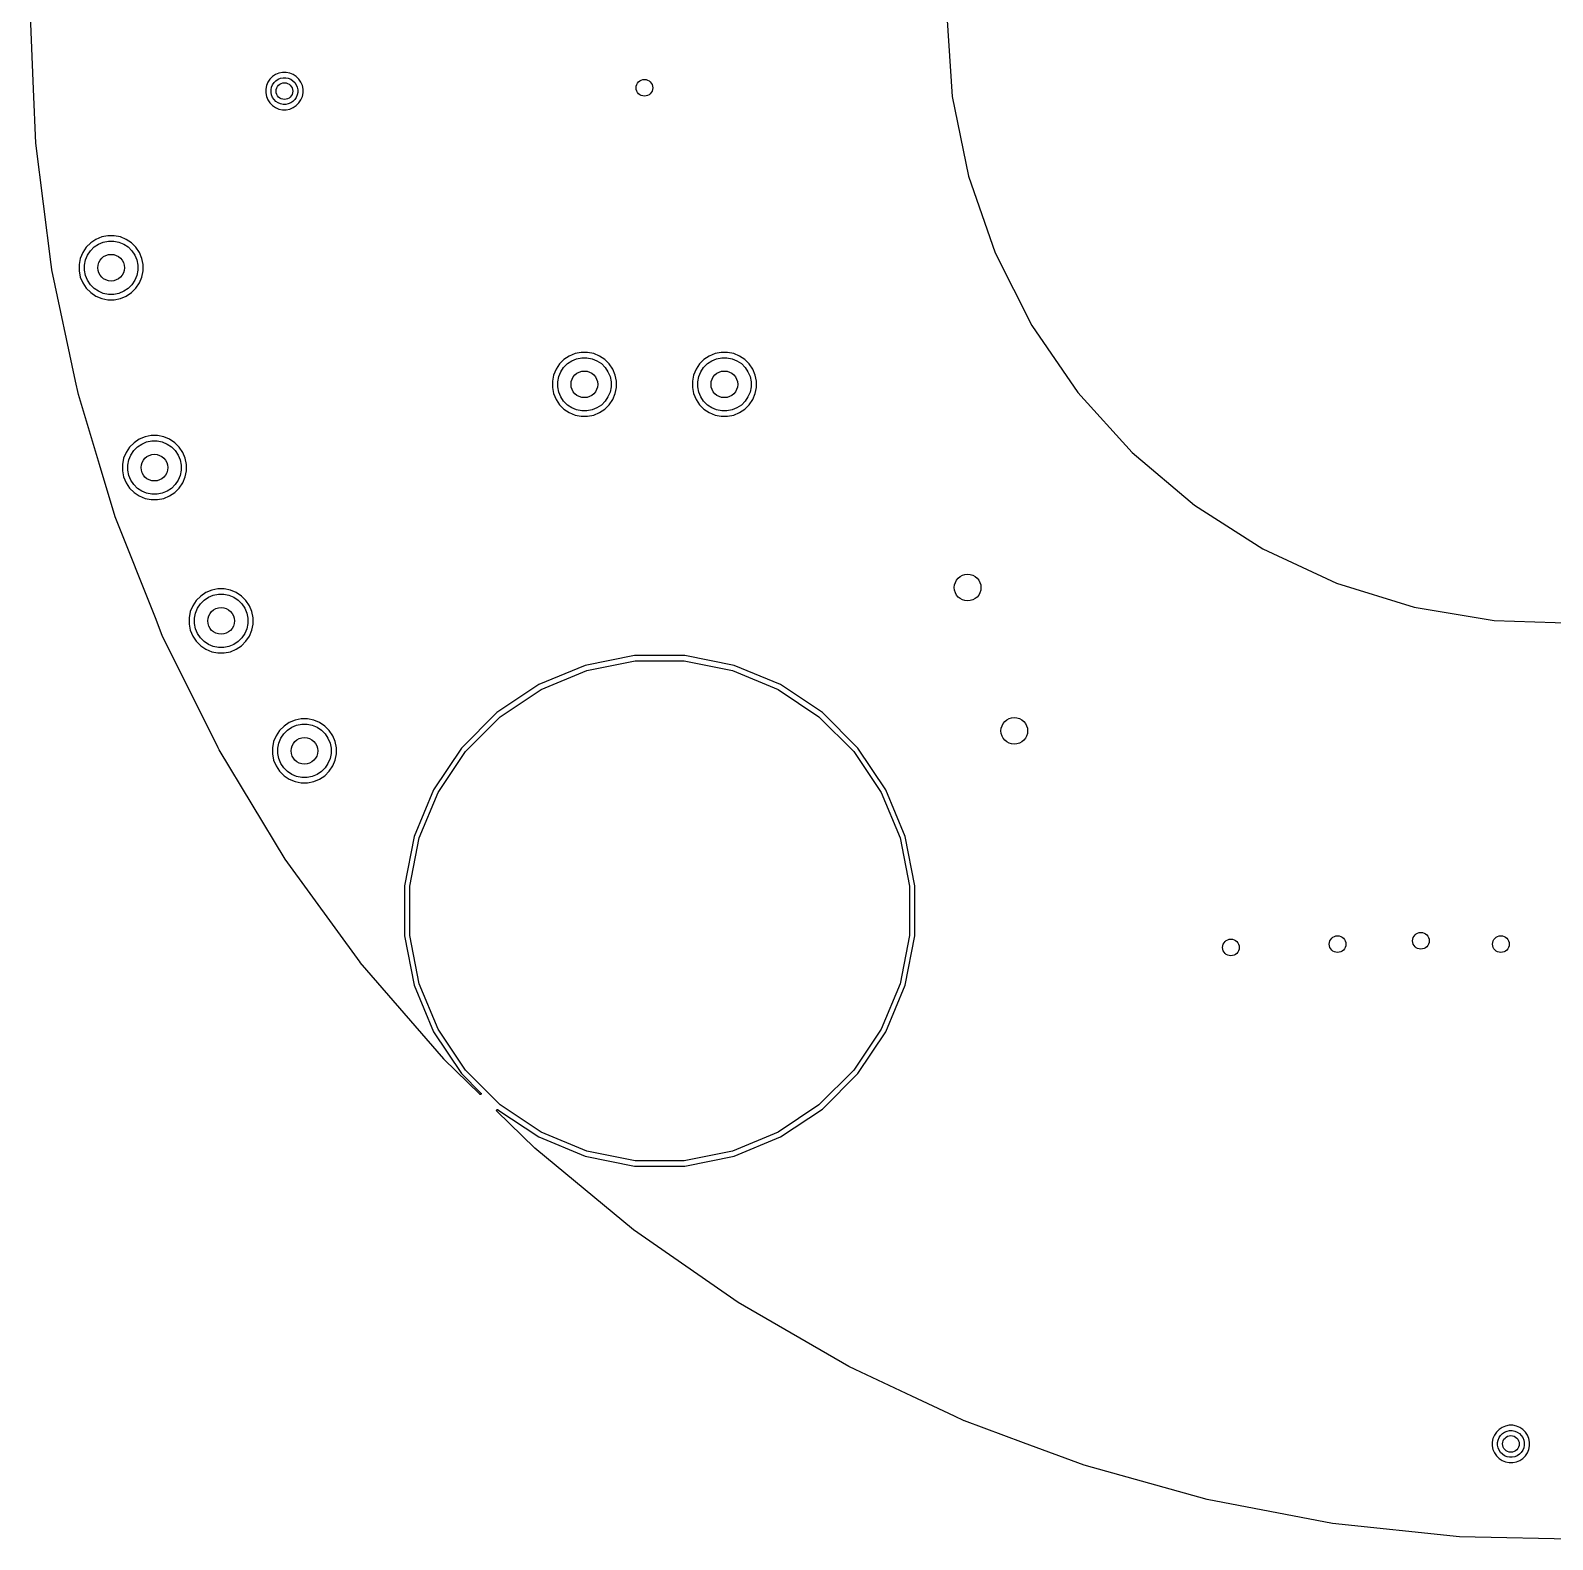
# Model space of a CAD drawing. Extents: x 115.8 to 161.5, y -138.1 to -92.4.
# Drawn here: x 115.79 to 138.62, y -138.13 to -115.49 of the extents above; entities that cross this region are included whole.
import ezdxf

# ---------------------------------------------------------------- set-up
doc = ezdxf.new("R2010")
doc.units = 0
doc.layers.add('BLACK', color=7, linetype='CONTINUOUS')

msp = doc.modelspace()

# ---------------------------------------------------------------- linework, layer by layer
at = {"layer": 'BLACK', "linetype": 'CONTINUOUS'}
for p, q in [((115.837, -116.372), (115.79, -115.266)), ((129.539, -115.265), (129.62, -116.481)), ((119.383, -116.222), (119.352, -116.267)), ((119.422, -116.183), (119.383, -116.222)), ((119.467, -116.152), (119.422, -116.183)), ((119.518, -116.131), (119.467, -116.152)), ((119.473, -116.245), (119.505, -116.223)), ((119.505, -116.223), (119.542, -116.208)), ((119.572, -116.12), (119.518, -116.131)), ((119.542, -116.208), (119.58, -116.2)), ((119.628, -116.12), (119.572, -116.12)), ((119.58, -116.2), (119.62, -116.2)), ((119.62, -116.2), (119.658, -116.208)), ((119.682, -116.131), (119.628, -116.12)), ((119.658, -116.208), (119.695, -116.223)), ((119.733, -116.152), (119.682, -116.131)), ((119.695, -116.223), (119.727, -116.245)), ((119.778, -116.183), (119.733, -116.152)), ((119.817, -116.222), (119.778, -116.183)), ((119.848, -116.267), (119.817, -116.222)), ((115.871, -117.179), (115.837, -116.372)), ((119.331, -116.318), (119.32, -116.372)), ((119.32, -116.372), (119.32, -116.428)), ((119.32, -116.428), (119.331, -116.482)), ((119.352, -116.267), (119.331, -116.318)), ((119.4, -116.38), (119.408, -116.342)), ((119.4, -116.42), (119.4, -116.38)), ((119.408, -116.458), (119.4, -116.42)), ((119.408, -116.342), (119.423, -116.305)), ((119.423, -116.495), (119.408, -116.458)), ((119.423, -116.305), (119.445, -116.273)), ((119.445, -116.273), (119.473, -116.245)), ((119.727, -116.245), (119.755, -116.273)), ((119.755, -116.273), (119.777, -116.305)), ((119.777, -116.305), (119.792, -116.342)), ((119.792, -116.458), (119.777, -116.495)), ((119.792, -116.342), (119.8, -116.38)), ((119.8, -116.42), (119.792, -116.458)), ((119.8, -116.38), (119.8, -116.42)), ((119.869, -116.318), (119.848, -116.267)), ((119.88, -116.372), (119.869, -116.318)), ((119.869, -116.482), (119.88, -116.428)), ((119.88, -116.428), (119.88, -116.372)), ((119.331, -116.482), (119.352, -116.533)), ((119.352, -116.533), (119.383, -116.578)), ((119.383, -116.578), (119.422, -116.617)), ((119.422, -116.617), (119.467, -116.648)), ((119.445, -116.527), (119.423, -116.495)), ((119.473, -116.555), (119.445, -116.527)), ((119.467, -116.648), (119.518, -116.669)), ((119.505, -116.577), (119.473, -116.555)), ((119.542, -116.592), (119.505, -116.577)), ((119.518, -116.669), (119.572, -116.68)), ((119.58, -116.6), (119.542, -116.592)), ((119.572, -116.68), (119.628, -116.68)), ((119.62, -116.6), (119.58, -116.6)), ((119.658, -116.592), (119.62, -116.6)), ((119.628, -116.68), (119.682, -116.669)), ((119.695, -116.577), (119.658, -116.592)), ((119.682, -116.669), (119.733, -116.648)), ((119.727, -116.555), (119.695, -116.577)), ((119.755, -116.527), (119.727, -116.555)), ((119.733, -116.648), (119.778, -116.617)), ((119.777, -116.495), (119.755, -116.527)), ((119.778, -116.617), (119.817, -116.578)), ((119.817, -116.578), (119.848, -116.533)), ((119.848, -116.533), (119.869, -116.482)), ((129.62, -116.481), (129.863, -117.676)), ((115.871, -117.18), (115.871, -117.179)), ((115.871, -117.179), (115.871, -117.179)), ((115.871, -117.179), (115.871, -117.179)), ((116.101, -119.003), (115.871, -117.18)), ((129.863, -117.676), (130.263, -118.828)), ((116.694, -118.677), (116.627, -118.744)), ((116.689, -118.795), (116.745, -118.739)), ((116.773, -118.625), (116.694, -118.677)), ((116.745, -118.739), (116.811, -118.696)), ((116.86, -118.588), (116.773, -118.625)), ((116.811, -118.696), (116.883, -118.665)), ((116.953, -118.57), (116.86, -118.588)), ((116.883, -118.665), (116.961, -118.65)), ((117.047, -118.57), (116.953, -118.57)), ((116.961, -118.65), (117.039, -118.65)), ((117.039, -118.65), (117.117, -118.665)), ((117.14, -118.588), (117.047, -118.57)), ((117.117, -118.665), (117.189, -118.696)), ((117.227, -118.625), (117.14, -118.588)), ((117.189, -118.696), (117.255, -118.739)), ((117.306, -118.677), (117.227, -118.625)), ((117.255, -118.739), (117.311, -118.795)), ((117.373, -118.744), (117.306, -118.677)), ((116.538, -118.91), (116.52, -119.003)), ((116.575, -118.823), (116.538, -118.91)), ((116.627, -118.744), (116.575, -118.823)), ((116.6, -119.011), (116.615, -118.933)), ((116.615, -118.933), (116.646, -118.861)), ((116.646, -118.861), (116.689, -118.795)), ((117.311, -118.795), (117.354, -118.861)), ((117.354, -118.861), (117.385, -118.933)), ((117.425, -118.823), (117.373, -118.744)), ((117.385, -118.933), (117.4, -119.011)), ((117.462, -118.91), (117.425, -118.823)), ((117.48, -119.003), (117.462, -118.91)), ((130.263, -118.828), (130.813, -119.916)), ((116.111, -119.079), (116.101, -119.003)), ((116.111, -119.08), (116.111, -119.079)), ((116.467, -120.754), (116.111, -119.08)), ((116.111, -119.08), (116.111, -119.08)), ((116.111, -119.08), (116.111, -119.08)), ((116.52, -119.003), (116.52, -119.097)), ((116.52, -119.097), (116.538, -119.19)), ((116.538, -119.19), (116.575, -119.277)), ((116.6, -119.089), (116.6, -119.011)), ((116.615, -119.167), (116.6, -119.089)), ((116.646, -119.239), (116.615, -119.167)), ((117.385, -119.167), (117.354, -119.239)), ((117.4, -119.089), (117.385, -119.167)), ((117.4, -119.011), (117.4, -119.089)), ((117.425, -119.277), (117.462, -119.19)), ((117.462, -119.19), (117.48, -119.097)), ((117.48, -119.097), (117.48, -119.003)), ((116.575, -119.277), (116.627, -119.356)), ((116.627, -119.356), (116.694, -119.423)), ((116.689, -119.305), (116.646, -119.239)), ((116.745, -119.361), (116.689, -119.305)), ((116.694, -119.423), (116.773, -119.475)), ((116.811, -119.404), (116.745, -119.361)), ((116.883, -119.435), (116.811, -119.404)), ((117.189, -119.404), (117.117, -119.435)), ((117.255, -119.361), (117.189, -119.404)), ((117.227, -119.475), (117.306, -119.423)), ((117.311, -119.305), (117.255, -119.361)), ((117.306, -119.423), (117.373, -119.356)), ((117.354, -119.239), (117.311, -119.305)), ((117.373, -119.356), (117.425, -119.277)), ((116.773, -119.475), (116.86, -119.512)), ((116.86, -119.512), (116.953, -119.53)), ((116.961, -119.45), (116.883, -119.435)), ((116.953, -119.53), (117.047, -119.53)), ((117.039, -119.45), (116.961, -119.45)), ((117.117, -119.435), (117.039, -119.45)), ((117.047, -119.53), (117.14, -119.512)), ((117.14, -119.512), (117.227, -119.475)), ((130.813, -119.916), (131.503, -120.921)), ((123.96, -120.338), (123.873, -120.375)), ((124.053, -120.32), (123.96, -120.338)), ((124.147, -120.32), (124.053, -120.32)), ((124.24, -120.338), (124.147, -120.32)), ((124.327, -120.375), (124.24, -120.338)), ((126.06, -120.338), (125.973, -120.375)), ((126.153, -120.32), (126.06, -120.338)), ((126.247, -120.32), (126.153, -120.32)), ((126.34, -120.338), (126.247, -120.32)), ((126.427, -120.375), (126.34, -120.338)), ((123.727, -120.494), (123.675, -120.573)), ((123.794, -120.427), (123.727, -120.494)), ((123.746, -120.611), (123.789, -120.545)), ((123.789, -120.545), (123.845, -120.489)), ((123.873, -120.375), (123.794, -120.427)), ((123.845, -120.489), (123.911, -120.446)), ((123.911, -120.446), (123.983, -120.415)), ((123.983, -120.415), (124.061, -120.4)), ((124.061, -120.4), (124.139, -120.4)), ((124.139, -120.4), (124.217, -120.415)), ((124.217, -120.415), (124.289, -120.446)), ((124.289, -120.446), (124.355, -120.489)), ((124.406, -120.427), (124.327, -120.375)), ((124.355, -120.489), (124.411, -120.545)), ((124.473, -120.494), (124.406, -120.427)), ((124.411, -120.545), (124.454, -120.611)), ((124.525, -120.573), (124.473, -120.494)), ((125.827, -120.494), (125.775, -120.573)), ((125.894, -120.427), (125.827, -120.494)), ((125.846, -120.611), (125.889, -120.545)), ((125.889, -120.545), (125.945, -120.489)), ((125.973, -120.375), (125.894, -120.427)), ((125.945, -120.489), (126.011, -120.446)), ((126.011, -120.446), (126.083, -120.415)), ((126.083, -120.415), (126.161, -120.4)), ((126.161, -120.4), (126.239, -120.4)), ((126.239, -120.4), (126.317, -120.415)), ((126.317, -120.415), (126.389, -120.446)), ((126.389, -120.446), (126.455, -120.489)), ((126.506, -120.427), (126.427, -120.375)), ((126.455, -120.489), (126.511, -120.545)), ((126.573, -120.494), (126.506, -120.427)), ((126.511, -120.545), (126.554, -120.611)), ((126.625, -120.573), (126.573, -120.494)), ((116.509, -120.953), (116.467, -120.754)), ((116.467, -120.754), (116.467, -120.754)), ((123.638, -120.66), (123.62, -120.753)), ((123.62, -120.753), (123.62, -120.847)), ((123.675, -120.573), (123.638, -120.66)), ((123.7, -120.761), (123.715, -120.683)), ((123.7, -120.839), (123.7, -120.761)), ((123.715, -120.683), (123.746, -120.611)), ((124.454, -120.611), (124.485, -120.683)), ((124.485, -120.683), (124.5, -120.761)), ((124.5, -120.761), (124.5, -120.839)), ((124.562, -120.66), (124.525, -120.573)), ((124.58, -120.753), (124.562, -120.66)), ((124.58, -120.847), (124.58, -120.753)), ((125.738, -120.66), (125.72, -120.753)), ((125.72, -120.753), (125.72, -120.847)), ((125.775, -120.573), (125.738, -120.66)), ((125.8, -120.761), (125.815, -120.683)), ((125.8, -120.839), (125.8, -120.761)), ((125.815, -120.683), (125.846, -120.611)), ((126.554, -120.611), (126.585, -120.683)), ((126.585, -120.683), (126.6, -120.761)), ((126.6, -120.761), (126.6, -120.839)), ((126.662, -120.66), (126.625, -120.573)), ((126.68, -120.753), (126.662, -120.66)), ((126.68, -120.847), (126.68, -120.753)), ((116.509, -120.954), (116.509, -120.953)), ((116.826, -122.005), (116.509, -120.954)), ((116.509, -120.954), (116.509, -120.954)), ((116.509, -120.954), (116.509, -120.954)), ((123.62, -120.847), (123.638, -120.94)), ((123.638, -120.94), (123.675, -121.027)), ((123.715, -120.917), (123.7, -120.839)), ((123.746, -120.989), (123.715, -120.917)), ((123.789, -121.055), (123.746, -120.989)), ((124.454, -120.989), (124.411, -121.055)), ((124.485, -120.917), (124.454, -120.989)), ((124.5, -120.839), (124.485, -120.917)), ((124.525, -121.027), (124.562, -120.94)), ((124.562, -120.94), (124.58, -120.847)), ((125.72, -120.847), (125.738, -120.94)), ((125.738, -120.94), (125.775, -121.027)), ((125.815, -120.917), (125.8, -120.839)), ((125.846, -120.989), (125.815, -120.917)), ((125.889, -121.055), (125.846, -120.989)), ((126.554, -120.989), (126.511, -121.055)), ((126.585, -120.917), (126.554, -120.989)), ((126.6, -120.839), (126.585, -120.917)), ((126.625, -121.027), (126.662, -120.94)), ((126.662, -120.94), (126.68, -120.847)), ((131.503, -120.921), (132.32, -121.825)), ((123.675, -121.027), (123.727, -121.106)), ((123.727, -121.106), (123.794, -121.173)), ((123.845, -121.111), (123.789, -121.055)), ((123.794, -121.173), (123.873, -121.225)), ((123.911, -121.154), (123.845, -121.111)), ((123.873, -121.225), (123.96, -121.262)), ((123.983, -121.185), (123.911, -121.154)), ((124.061, -121.2), (123.983, -121.185)), ((124.139, -121.2), (124.061, -121.2)), ((124.217, -121.185), (124.139, -121.2)), ((124.289, -121.154), (124.217, -121.185)), ((124.24, -121.262), (124.327, -121.225)), ((124.355, -121.111), (124.289, -121.154)), ((124.327, -121.225), (124.406, -121.173)), ((124.411, -121.055), (124.355, -121.111)), ((124.406, -121.173), (124.473, -121.106)), ((124.473, -121.106), (124.525, -121.027)), ((125.775, -121.027), (125.827, -121.106)), ((125.827, -121.106), (125.894, -121.173)), ((125.945, -121.111), (125.889, -121.055)), ((125.894, -121.173), (125.973, -121.225)), ((126.011, -121.154), (125.945, -121.111)), ((125.973, -121.225), (126.06, -121.262)), ((126.083, -121.185), (126.011, -121.154)), ((126.161, -121.2), (126.083, -121.185)), ((126.239, -121.2), (126.161, -121.2)), ((126.317, -121.185), (126.239, -121.2)), ((126.389, -121.154), (126.317, -121.185)), ((126.34, -121.262), (126.427, -121.225)), ((126.455, -121.111), (126.389, -121.154)), ((126.427, -121.225), (126.506, -121.173)), ((126.511, -121.055), (126.455, -121.111)), ((126.506, -121.173), (126.573, -121.106)), ((126.573, -121.106), (126.625, -121.027)), ((123.96, -121.262), (124.053, -121.28)), ((124.053, -121.28), (124.147, -121.28)), ((124.147, -121.28), (124.24, -121.262)), ((126.06, -121.262), (126.153, -121.28)), ((126.153, -121.28), (126.247, -121.28)), ((126.247, -121.28), (126.34, -121.262)), ((117.344, -121.677), (117.277, -121.744)), ((117.423, -121.625), (117.344, -121.677)), ((117.395, -121.739), (117.461, -121.696)), ((117.51, -121.588), (117.423, -121.625)), ((117.461, -121.696), (117.533, -121.665)), ((117.603, -121.57), (117.51, -121.588)), ((117.533, -121.665), (117.611, -121.65)), ((117.697, -121.57), (117.603, -121.57)), ((117.611, -121.65), (117.689, -121.65)), ((117.689, -121.65), (117.767, -121.665)), ((117.79, -121.588), (117.697, -121.57)), ((117.767, -121.665), (117.839, -121.696)), ((117.877, -121.625), (117.79, -121.588)), ((117.839, -121.696), (117.905, -121.739)), ((117.956, -121.677), (117.877, -121.625)), ((118.023, -121.744), (117.956, -121.677)), ((117.188, -121.91), (117.17, -122.003)), ((117.225, -121.823), (117.188, -121.91)), ((117.277, -121.744), (117.225, -121.823)), ((117.25, -122.011), (117.265, -121.933)), ((117.265, -121.933), (117.296, -121.861)), ((117.296, -121.861), (117.339, -121.795)), ((117.339, -121.795), (117.395, -121.739)), ((117.905, -121.739), (117.961, -121.795)), ((117.961, -121.795), (118.004, -121.861)), ((118.004, -121.861), (118.035, -121.933)), ((118.075, -121.823), (118.023, -121.744)), ((118.035, -121.933), (118.05, -122.011)), ((118.112, -121.91), (118.075, -121.823)), ((118.13, -122.003), (118.112, -121.91)), ((132.32, -121.825), (133.251, -122.612)), ((117.063, -122.787), (116.826, -122.005)), ((116.826, -122.005), (116.826, -122.005)), ((117.17, -122.003), (117.17, -122.097)), ((117.17, -122.097), (117.188, -122.19)), ((117.25, -122.089), (117.25, -122.011)), ((117.265, -122.167), (117.25, -122.089)), ((117.296, -122.239), (117.265, -122.167)), ((118.035, -122.167), (118.004, -122.239)), ((118.05, -122.089), (118.035, -122.167)), ((118.05, -122.011), (118.05, -122.089)), ((118.112, -122.19), (118.13, -122.097)), ((118.13, -122.097), (118.13, -122.003)), ((117.188, -122.19), (117.225, -122.277)), ((117.225, -122.277), (117.277, -122.356)), ((117.277, -122.356), (117.344, -122.423)), ((117.339, -122.305), (117.296, -122.239)), ((117.395, -122.361), (117.339, -122.305)), ((117.461, -122.404), (117.395, -122.361)), ((117.905, -122.361), (117.839, -122.404)), ((117.961, -122.305), (117.905, -122.361)), ((117.956, -122.423), (118.023, -122.356)), ((118.004, -122.239), (117.961, -122.305)), ((118.023, -122.356), (118.075, -122.277)), ((118.075, -122.277), (118.112, -122.19)), ((117.344, -122.423), (117.423, -122.475)), ((117.423, -122.475), (117.51, -122.512)), ((117.533, -122.435), (117.461, -122.404)), ((117.51, -122.512), (117.603, -122.53)), ((117.611, -122.45), (117.533, -122.435)), ((117.603, -122.53), (117.697, -122.53)), ((117.689, -122.45), (117.611, -122.45)), ((117.767, -122.435), (117.689, -122.45)), ((117.697, -122.53), (117.79, -122.512)), ((117.839, -122.404), (117.767, -122.435)), ((117.79, -122.512), (117.877, -122.475)), ((117.877, -122.475), (117.956, -122.423)), ((133.251, -122.612), (134.279, -123.268)), ((117.063, -122.788), (117.063, -122.787)), ((117.664, -124.306), (117.063, -122.788)), ((117.063, -122.788), (117.063, -122.788)), ((117.063, -122.788), (117.063, -122.788)), ((134.279, -123.268), (135.385, -123.782)), ((118.344, -123.977), (118.277, -124.044)), ((118.423, -123.925), (118.344, -123.977)), ((118.51, -123.888), (118.423, -123.925)), ((118.461, -123.996), (118.533, -123.965)), ((118.603, -123.87), (118.51, -123.888)), ((118.533, -123.965), (118.611, -123.95)), ((118.697, -123.87), (118.603, -123.87)), ((118.611, -123.95), (118.689, -123.95)), ((118.689, -123.95), (118.767, -123.965)), ((118.79, -123.888), (118.697, -123.87)), ((118.767, -123.965), (118.839, -123.996)), ((118.877, -123.925), (118.79, -123.888)), ((118.956, -123.977), (118.877, -123.925)), ((119.023, -124.044), (118.956, -123.977)), ((135.385, -123.782), (136.549, -124.143)), ((118.188, -124.21), (118.17, -124.303)), ((118.225, -124.123), (118.188, -124.21)), ((118.277, -124.044), (118.225, -124.123)), ((118.265, -124.233), (118.296, -124.161)), ((118.296, -124.161), (118.339, -124.095)), ((118.339, -124.095), (118.395, -124.039)), ((118.395, -124.039), (118.461, -123.996)), ((118.839, -123.996), (118.905, -124.039)), ((118.905, -124.039), (118.961, -124.095)), ((118.961, -124.095), (119.004, -124.161)), ((119.004, -124.161), (119.035, -124.233)), ((119.075, -124.123), (119.023, -124.044)), ((119.112, -124.21), (119.075, -124.123)), ((119.13, -124.303), (119.112, -124.21)), ((136.549, -124.143), (137.751, -124.346)), ((117.768, -124.568), (117.664, -124.306)), ((118.17, -124.303), (118.17, -124.397)), ((118.17, -124.397), (118.188, -124.49)), ((118.25, -124.311), (118.265, -124.233)), ((118.25, -124.389), (118.25, -124.311)), ((118.265, -124.467), (118.25, -124.389)), ((119.035, -124.233), (119.05, -124.311)), ((119.05, -124.389), (119.035, -124.467)), ((119.05, -124.311), (119.05, -124.389)), ((119.112, -124.49), (119.13, -124.397)), ((119.13, -124.397), (119.13, -124.303)), ((137.751, -124.346), (138.97, -124.386)), ((117.768, -124.569), (117.768, -124.568)), ((118.606, -126.257), (117.768, -124.569)), ((117.768, -124.569), (117.768, -124.569)), ((117.768, -124.569), (117.768, -124.569)), ((118.188, -124.49), (118.225, -124.577)), ((118.225, -124.577), (118.277, -124.656)), ((118.296, -124.539), (118.265, -124.467)), ((118.277, -124.656), (118.344, -124.723)), ((118.339, -124.605), (118.296, -124.539)), ((118.395, -124.661), (118.339, -124.605)), ((118.461, -124.704), (118.395, -124.661)), ((118.905, -124.661), (118.839, -124.704)), ((118.961, -124.605), (118.905, -124.661)), ((118.956, -124.723), (119.023, -124.656)), ((119.004, -124.539), (118.961, -124.605)), ((119.035, -124.467), (119.004, -124.539)), ((119.023, -124.656), (119.075, -124.577)), ((119.075, -124.577), (119.112, -124.49)), ((118.344, -124.723), (118.423, -124.775)), ((118.423, -124.775), (118.51, -124.812)), ((118.533, -124.735), (118.461, -124.704)), ((118.51, -124.812), (118.603, -124.83)), ((118.611, -124.75), (118.533, -124.735)), ((118.603, -124.83), (118.697, -124.83)), ((118.689, -124.75), (118.611, -124.75)), ((118.767, -124.735), (118.689, -124.75)), ((118.697, -124.83), (118.79, -124.812)), ((118.839, -124.704), (118.767, -124.735)), ((118.79, -124.812), (118.877, -124.775)), ((118.877, -124.775), (118.956, -124.723)), ((124.853, -124.87), (124.113, -125.017)), ((125.607, -124.87), (124.853, -124.87)), ((126.347, -125.017), (125.607, -124.87)), ((124.113, -125.017), (123.416, -125.306)), ((123.454, -125.377), (124.136, -125.094)), ((124.136, -125.094), (124.861, -124.95)), ((124.861, -124.95), (125.599, -124.95)), ((125.599, -124.95), (126.324, -125.094)), ((126.324, -125.094), (127.006, -125.377)), ((127.044, -125.306), (126.347, -125.017)), ((123.416, -125.306), (122.788, -125.725)), ((127.671, -125.725), (127.044, -125.306)), ((122.839, -125.787), (123.454, -125.377)), ((127.006, -125.377), (127.62, -125.787)), ((119.853, -125.82), (119.76, -125.838)), ((119.947, -125.82), (119.853, -125.82)), ((120.04, -125.838), (119.947, -125.82)), ((122.788, -125.725), (122.255, -126.259)), ((122.317, -126.31), (122.839, -125.787)), ((127.62, -125.787), (128.143, -126.31)), ((128.205, -126.259), (127.671, -125.725)), ((119.527, -125.994), (119.475, -126.073)), ((119.594, -125.927), (119.527, -125.994)), ((119.546, -126.111), (119.589, -126.045)), ((119.589, -126.045), (119.645, -125.989)), ((119.673, -125.875), (119.594, -125.927)), ((119.645, -125.989), (119.711, -125.946)), ((119.76, -125.838), (119.673, -125.875)), ((119.711, -125.946), (119.783, -125.915)), ((119.783, -125.915), (119.861, -125.9)), ((119.861, -125.9), (119.939, -125.9)), ((119.939, -125.9), (120.017, -125.915)), ((120.017, -125.915), (120.089, -125.946)), ((120.127, -125.875), (120.04, -125.838)), ((120.089, -125.946), (120.155, -125.989)), ((120.206, -125.927), (120.127, -125.875)), ((120.155, -125.989), (120.211, -126.045)), ((120.273, -125.994), (120.206, -125.927)), ((120.211, -126.045), (120.254, -126.111)), ((120.325, -126.073), (120.273, -125.994)), ((118.62, -126.284), (118.606, -126.257)), ((118.606, -126.257), (118.606, -126.257)), ((119.438, -126.16), (119.42, -126.253)), ((119.42, -126.253), (119.42, -126.347)), ((119.475, -126.073), (119.438, -126.16)), ((119.5, -126.261), (119.515, -126.183)), ((119.5, -126.339), (119.5, -126.261)), ((119.515, -126.183), (119.546, -126.111)), ((120.254, -126.111), (120.285, -126.183)), ((120.285, -126.183), (120.3, -126.261)), ((120.3, -126.261), (120.3, -126.339)), ((120.362, -126.16), (120.325, -126.073)), ((120.38, -126.253), (120.362, -126.16)), ((120.38, -126.347), (120.38, -126.253)), ((122.255, -126.259), (121.836, -126.886)), ((128.624, -126.886), (128.205, -126.259)), ((118.62, -126.285), (118.62, -126.284)), ((119.612, -127.923), (118.62, -126.285)), ((118.62, -126.285), (118.62, -126.285)), ((118.62, -126.285), (118.62, -126.285)), ((119.42, -126.347), (119.438, -126.44)), ((119.438, -126.44), (119.475, -126.527)), ((119.515, -126.417), (119.5, -126.339)), ((119.546, -126.489), (119.515, -126.417)), ((119.589, -126.555), (119.546, -126.489)), ((120.254, -126.489), (120.211, -126.555)), ((120.285, -126.417), (120.254, -126.489)), ((120.3, -126.339), (120.285, -126.417)), ((120.325, -126.527), (120.362, -126.44)), ((120.362, -126.44), (120.38, -126.347)), ((121.907, -126.924), (122.317, -126.31)), ((128.143, -126.31), (128.553, -126.924)), ((119.475, -126.527), (119.527, -126.606)), ((119.527, -126.606), (119.594, -126.673)), ((119.645, -126.611), (119.589, -126.555)), ((119.594, -126.673), (119.673, -126.725)), ((119.711, -126.654), (119.645, -126.611)), ((119.673, -126.725), (119.76, -126.762)), ((119.783, -126.685), (119.711, -126.654)), ((119.861, -126.7), (119.783, -126.685)), ((119.939, -126.7), (119.861, -126.7)), ((120.017, -126.685), (119.939, -126.7)), ((120.089, -126.654), (120.017, -126.685)), ((120.04, -126.762), (120.127, -126.725)), ((120.155, -126.611), (120.089, -126.654)), ((120.127, -126.725), (120.206, -126.673)), ((120.211, -126.555), (120.155, -126.611)), ((120.206, -126.673), (120.273, -126.606)), ((120.273, -126.606), (120.325, -126.527)), ((119.76, -126.762), (119.853, -126.78)), ((119.853, -126.78), (119.947, -126.78)), ((119.947, -126.78), (120.04, -126.762)), ((121.836, -126.886), (121.547, -127.583)), ((121.624, -127.606), (121.907, -126.924)), ((128.553, -126.924), (128.836, -127.606)), ((128.913, -127.583), (128.624, -126.886)), ((121.547, -127.583), (121.4, -128.323)), ((121.48, -128.331), (121.624, -127.606)), ((128.836, -127.606), (128.98, -128.331)), ((129.06, -128.323), (128.913, -127.583)), ((119.612, -127.924), (119.612, -127.923)), ((119.612, -127.923), (119.612, -127.923)), ((119.613, -127.924), (119.612, -127.924)), ((120.738, -129.473), (119.613, -127.924)), ((121.4, -128.323), (121.4, -129.077)), ((121.48, -129.069), (121.48, -128.331)), ((128.98, -128.331), (128.98, -129.069)), ((129.06, -129.077), (129.06, -128.323)), ((121.4, -129.077), (121.547, -129.817)), ((121.624, -129.794), (121.48, -129.069)), ((128.98, -129.069), (128.836, -129.794)), ((128.913, -129.817), (129.06, -129.077)), ((120.739, -129.474), (120.738, -129.473)), ((120.738, -129.473), (120.738, -129.473)), ((121.99, -130.923), (120.739, -129.474)), ((120.739, -129.474), (120.739, -129.474)), ((121.547, -129.817), (121.836, -130.514)), ((121.907, -130.476), (121.624, -129.794)), ((128.836, -129.794), (128.553, -130.476)), ((128.624, -130.514), (128.913, -129.817)), ((121.836, -130.514), (122.255, -131.141)), ((122.317, -131.09), (121.907, -130.476)), ((128.553, -130.476), (128.143, -131.09)), ((128.205, -131.141), (128.624, -130.514)), ((121.99, -130.924), (121.99, -130.923)), ((122.531, -131.453), (121.99, -130.924)), ((121.99, -130.924), (121.99, -130.924)), ((121.99, -130.924), (121.99, -130.924)), ((122.255, -131.141), (122.549, -131.435)), ((122.839, -131.613), (122.317, -131.09)), ((128.143, -131.09), (127.62, -131.613)), ((127.671, -131.675), (128.205, -131.141)), ((122.532, -131.454), (122.531, -131.453)), ((122.533, -131.455), (122.532, -131.454)), ((122.534, -131.455), (122.533, -131.455)), ((122.533, -131.455), (122.533, -131.455)), ((122.533, -131.455), (122.533, -131.455)), ((122.535, -131.456), (122.534, -131.455)), ((122.536, -131.456), (122.535, -131.456)), ((122.535, -131.456), (122.535, -131.456)), ((122.535, -131.456), (122.535, -131.456)), ((122.537, -131.457), (122.536, -131.456)), ((122.538, -131.457), (122.537, -131.457)), ((122.537, -131.457), (122.537, -131.457)), ((122.537, -131.457), (122.537, -131.457)), ((122.54, -131.457), (122.538, -131.457)), ((122.541, -131.457), (122.54, -131.457)), ((122.54, -131.457), (122.54, -131.457)), ((122.54, -131.457), (122.54, -131.457)), ((122.542, -131.457), (122.541, -131.457)), ((122.543, -131.456), (122.542, -131.456)), ((122.542, -131.456), (122.542, -131.457)), ((122.542, -131.457), (122.542, -131.457)), ((122.544, -131.456), (122.543, -131.456)), ((122.545, -131.456), (122.544, -131.456)), ((122.544, -131.456), (122.544, -131.456)), ((122.546, -131.455), (122.545, -131.456)), ((122.547, -131.455), (122.546, -131.455)), ((122.548, -131.454), (122.547, -131.455)), ((122.547, -131.455), (122.547, -131.455)), ((122.547, -131.455), (122.547, -131.455)), ((122.549, -131.453), (122.548, -131.454)), ((122.549, -131.435), (122.549, -131.435)), ((122.549, -131.435), (122.549, -131.436)), ((122.549, -131.436), (122.55, -131.437)), ((122.55, -131.451), (122.549, -131.452)), ((122.549, -131.452), (122.549, -131.453)), ((122.549, -131.453), (122.549, -131.453)), ((122.549, -131.453), (122.549, -131.453)), ((122.55, -131.437), (122.55, -131.437)), ((122.55, -131.437), (122.55, -131.437)), ((122.55, -131.437), (122.551, -131.438)), ((122.551, -131.45), (122.55, -131.451)), ((122.55, -131.451), (122.55, -131.451)), ((122.55, -131.451), (122.55, -131.451)), ((122.551, -131.438), (122.551, -131.439)), ((122.551, -131.439), (122.551, -131.439)), ((122.551, -131.439), (122.551, -131.439)), ((122.551, -131.439), (122.552, -131.44)), ((122.552, -131.448), (122.551, -131.449)), ((122.551, -131.449), (122.551, -131.449)), ((122.551, -131.449), (122.551, -131.449)), ((122.551, -131.449), (122.551, -131.45)), ((122.552, -131.44), (122.552, -131.442)), ((122.552, -131.442), (122.552, -131.442)), ((122.552, -131.442), (122.552, -131.442)), ((122.552, -131.442), (122.552, -131.443)), ((122.552, -131.443), (122.552, -131.444)), ((122.552, -131.444), (122.552, -131.444)), ((122.552, -131.444), (122.552, -131.444)), ((122.552, -131.444), (122.552, -131.445)), ((122.552, -131.445), (122.552, -131.447)), ((122.552, -131.447), (122.552, -131.447)), ((122.552, -131.447), (122.552, -131.447)), ((122.552, -131.447), (122.552, -131.448)), ((122.784, -131.692), (122.785, -131.691)), ((122.784, -131.693), (122.784, -131.692)), ((122.784, -131.694), (122.784, -131.693)), ((122.784, -131.693), (122.784, -131.693)), ((122.784, -131.693), (122.784, -131.693)), ((122.784, -131.695), (122.784, -131.694)), ((122.784, -131.696), (122.784, -131.695)), ((122.784, -131.695), (122.784, -131.695)), ((122.784, -131.697), (122.784, -131.696)), ((122.784, -131.698), (122.784, -131.697)), ((122.784, -131.699), (122.784, -131.698)), ((122.784, -131.698), (122.784, -131.698)), ((122.784, -131.698), (122.784, -131.698)), ((122.785, -131.7), (122.784, -131.699)), ((122.785, -131.69), (122.786, -131.689)), ((122.785, -131.691), (122.785, -131.69)), ((122.785, -131.691), (122.785, -131.691)), ((122.785, -131.691), (122.785, -131.691)), ((122.785, -131.701), (122.785, -131.7)), ((122.785, -131.7), (122.785, -131.7)), ((122.785, -131.7), (122.785, -131.7)), ((122.786, -131.702), (122.785, -131.701)), ((122.786, -131.689), (122.786, -131.688)), ((122.786, -131.688), (122.786, -131.688)), ((122.786, -131.688), (122.787, -131.688)), ((122.786, -131.703), (122.786, -131.702)), ((122.787, -131.703), (122.786, -131.703)), ((122.786, -131.703), (122.786, -131.703)), ((122.787, -131.687), (122.788, -131.686)), ((122.787, -131.688), (122.787, -131.687)), ((122.787, -131.687), (122.787, -131.687)), ((122.787, -131.687), (122.787, -131.687)), ((122.787, -131.704), (122.787, -131.703)), ((122.788, -131.705), (122.787, -131.704)), ((122.787, -131.704), (122.787, -131.704)), ((122.787, -131.704), (122.787, -131.704)), ((122.788, -131.686), (122.789, -131.685)), ((123.358, -132.264), (122.788, -131.705)), ((122.789, -131.685), (122.79, -131.684)), ((122.789, -131.685), (122.789, -131.685)), ((122.789, -131.685), (122.789, -131.685)), ((122.79, -131.684), (122.791, -131.684)), ((122.791, -131.684), (122.792, -131.684)), ((122.792, -131.684), (122.793, -131.683)), ((122.792, -131.684), (122.792, -131.684)), ((122.793, -131.683), (122.794, -131.683)), ((122.794, -131.683), (122.794, -131.683)), ((122.794, -131.683), (122.794, -131.683)), ((122.794, -131.683), (122.795, -131.683)), ((122.795, -131.683), (122.796, -131.683)), ((122.796, -131.683), (122.796, -131.683)), ((122.796, -131.683), (122.796, -131.683)), ((122.796, -131.683), (122.798, -131.683)), ((122.798, -131.683), (122.799, -131.683)), ((122.799, -131.683), (122.799, -131.683)), ((122.799, -131.683), (122.799, -131.683)), ((122.799, -131.683), (122.8, -131.683)), ((122.8, -131.683), (122.801, -131.684)), ((122.801, -131.684), (122.801, -131.684)), ((122.801, -131.684), (122.801, -131.684)), ((122.801, -131.684), (122.802, -131.684)), ((122.802, -131.684), (122.803, -131.685)), ((122.803, -131.685), (122.803, -131.685)), ((122.803, -131.685), (122.803, -131.685)), ((122.803, -131.685), (123.416, -132.094)), ((123.454, -132.023), (122.839, -131.613)), ((127.62, -131.613), (127.006, -132.023)), ((127.044, -132.094), (127.671, -131.675)), ((123.416, -132.094), (124.113, -132.383)), ((124.136, -132.306), (123.454, -132.023)), ((127.006, -132.023), (126.324, -132.306)), ((126.347, -132.383), (127.044, -132.094)), ((123.359, -132.264), (123.358, -132.264)), ((124.835, -133.485), (123.359, -132.264)), ((123.359, -132.264), (123.359, -132.264)), ((123.359, -132.264), (123.359, -132.264)), ((124.113, -132.383), (124.853, -132.53)), ((124.861, -132.45), (124.136, -132.306)), ((126.324, -132.306), (125.599, -132.45)), ((125.607, -132.53), (126.347, -132.383)), ((124.853, -132.53), (125.607, -132.53)), ((125.599, -132.45), (124.861, -132.45)), ((124.835, -133.486), (124.835, -133.485)), ((124.835, -133.485), (124.835, -133.485)), ((124.835, -133.485), (124.835, -133.485)), ((125.981, -134.281), (124.835, -133.486)), ((125.981, -134.282), (125.981, -134.281)), ((126.408, -134.578), (125.981, -134.282)), ((126.408, -134.579), (126.408, -134.578)), ((126.409, -134.579), (126.408, -134.579)), ((126.408, -134.579), (126.408, -134.579)), ((127.107, -134.982), (126.409, -134.579)), ((128.067, -135.536), (127.107, -134.982)), ((127.107, -134.982), (127.107, -134.982)), ((128.068, -135.537), (128.067, -135.536)), ((128.067, -135.536), (128.067, -135.536)), ((128.165, -135.583), (128.068, -135.537)), ((128.068, -135.537), (128.068, -135.537)), ((129.015, -135.983), (128.165, -135.583)), ((129.653, -136.283), (129.015, -135.983)), ((129.015, -135.983), (129.015, -135.983)), ((129.8, -136.352), (129.653, -136.283)), ((129.801, -136.352), (129.8, -136.352)), ((130.69, -136.683), (129.801, -136.352)), ((129.801, -136.352), (129.801, -136.352)), ((129.801, -136.352), (129.801, -136.352)), ((137.783, -136.522), (137.752, -136.567)), ((137.822, -136.483), (137.783, -136.522)), ((137.867, -136.452), (137.822, -136.483)), ((137.845, -136.573), (137.873, -136.545)), ((137.918, -136.431), (137.867, -136.452)), ((137.873, -136.545), (137.905, -136.523)), ((137.905, -136.523), (137.942, -136.508)), ((137.972, -136.42), (137.918, -136.431)), ((137.942, -136.508), (137.98, -136.5)), ((138.028, -136.42), (137.972, -136.42)), ((137.98, -136.5), (138.02, -136.5)), ((138.02, -136.5), (138.058, -136.508)), ((138.082, -136.431), (138.028, -136.42)), ((138.058, -136.508), (138.095, -136.523)), ((138.133, -136.452), (138.082, -136.431)), ((138.095, -136.523), (138.127, -136.545)), ((138.127, -136.545), (138.155, -136.573)), ((138.178, -136.483), (138.133, -136.452)), ((138.217, -136.522), (138.178, -136.483)), ((138.248, -136.567), (138.217, -136.522)), ((131.596, -137.02), (130.69, -136.683)), ((130.69, -136.683), (130.69, -136.683)), ((137.731, -136.618), (137.72, -136.672)), ((137.72, -136.672), (137.72, -136.728)), ((137.72, -136.728), (137.731, -136.782)), ((137.752, -136.567), (137.731, -136.618)), ((137.8, -136.68), (137.808, -136.642)), ((137.8, -136.72), (137.8, -136.68)), ((137.808, -136.758), (137.8, -136.72)), ((137.808, -136.642), (137.823, -136.605)), ((137.823, -136.795), (137.808, -136.758)), ((137.823, -136.605), (137.845, -136.573)), ((138.155, -136.573), (138.177, -136.605)), ((138.177, -136.605), (138.192, -136.642)), ((138.192, -136.758), (138.177, -136.795)), ((138.192, -136.642), (138.2, -136.68)), ((138.2, -136.72), (138.192, -136.758)), ((138.2, -136.68), (138.2, -136.72)), ((138.269, -136.618), (138.248, -136.567)), ((138.28, -136.672), (138.269, -136.618)), ((138.269, -136.782), (138.28, -136.728)), ((138.28, -136.728), (138.28, -136.672)), ((137.731, -136.782), (137.752, -136.833)), ((137.752, -136.833), (137.783, -136.878)), ((137.783, -136.878), (137.822, -136.917)), ((137.822, -136.917), (137.867, -136.948)), ((137.845, -136.827), (137.823, -136.795)), ((137.873, -136.855), (137.845, -136.827)), ((137.867, -136.948), (137.918, -136.969)), ((137.905, -136.877), (137.873, -136.855)), ((137.942, -136.892), (137.905, -136.877)), ((137.918, -136.969), (137.972, -136.98)), ((137.98, -136.9), (137.942, -136.892)), ((137.972, -136.98), (138.028, -136.98)), ((138.02, -136.9), (137.98, -136.9)), ((138.058, -136.892), (138.02, -136.9)), ((138.028, -136.98), (138.082, -136.969)), ((138.095, -136.877), (138.058, -136.892)), ((138.082, -136.969), (138.133, -136.948)), ((138.127, -136.855), (138.095, -136.877)), ((138.155, -136.827), (138.127, -136.855)), ((138.133, -136.948), (138.178, -136.917)), ((138.177, -136.795), (138.155, -136.827)), ((138.178, -136.917), (138.217, -136.878)), ((138.217, -136.878), (138.248, -136.833)), ((138.248, -136.833), (138.269, -136.782)), ((131.597, -137.02), (131.596, -137.02)), ((131.596, -137.02), (131.596, -137.02)), ((133.441, -137.535), (131.597, -137.02)), ((131.597, -137.02), (131.597, -137.02)), ((133.442, -137.535), (133.441, -137.535)), ((133.441, -137.535), (133.441, -137.535)), ((135.323, -137.894), (133.442, -137.535)), ((133.442, -137.535), (133.442, -137.535)), ((135.324, -137.894), (135.323, -137.894)), ((135.323, -137.894), (135.323, -137.894)), ((137.228, -138.094), (135.324, -137.894)), ((135.324, -137.894), (135.324, -137.894)), ((137.229, -138.094), (137.228, -138.094)), ((139.143, -138.135), (137.229, -138.094)), ((137.229, -138.094), (137.229, -138.094)), ((137.229, -138.094), (137.229, -138.094))]:
    msp.add_line(p, q, dxfattribs=at)
at = {"layer": 'BLACK'}
for centre, radius in [((125, -116.35), 0.125), ((119.6, -116.4), 0.125), ((117, -119.05), 0.2), ((124.1, -120.8), 0.2), ((126.2, -120.8), 0.2), ((117.65, -122.05), 0.2), ((129.85, -123.85), 0.2), ((118.65, -124.35), 0.2), ((130.55, -126), 0.2), ((119.9, -126.3), 0.2), ((133.8, -129.25), 0.125), ((135.4, -129.2), 0.125), ((136.65, -129.15), 0.125), ((137.85, -129.2), 0.125), ((138, -136.7), 0.125)]:
    msp.add_circle(centre, radius, dxfattribs=at)

doc.saveas('drawing.dxf')
